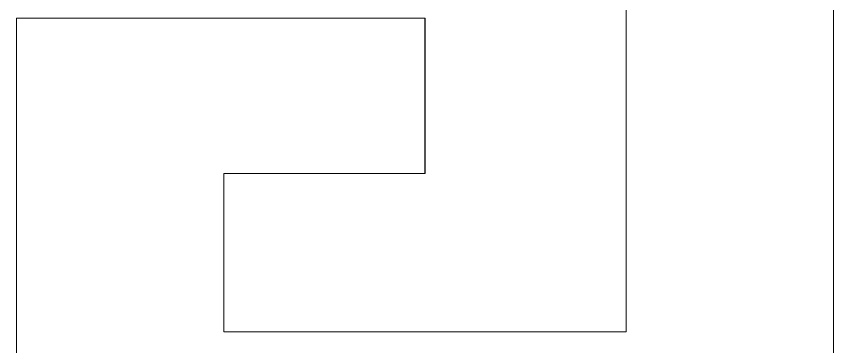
# Model space of a CAD drawing. Header units: millimetres. Extents: x -41292 to 298682, y -22072 to 33155.
# Drawn here: x 1434.9 to 1900.1, y 13746.9 to 13934.7 of the extents above; entities that cross this region are included whole.
import ezdxf

# ---------------------------------------------------------------- set-up
doc = ezdxf.new("R2010")
doc.units = ezdxf.units.MM
doc.layers.add('로고', color=7, linetype='Continuous')

# ---------------------------------------------------------------- blocks, each defined once
blk = doc.blocks.new('block 9')
at = {"layer": '로고', "lineweight": 0}
blk.add_lwpolyline([(42.434, -153.44), (42.434, -127.869), (65.818, -127.869), (65.818, -119.92), (42.434, -119.92), (34.484, -119.92), (34.484, -127.869), (34.484, -153.44), (34.484, -161.389), (42.434, -161.389), (57.869, -161.389), (65.818, -161.389), (65.818, -153.44), (65.818, -147.382), (65.818, -141.428), (57.869, -141.428), (50.151, -141.428), (50.151, -147.382), (57.869, -147.382), (57.869, -153.44), (42.434, -153.44)], dxfattribs=at)
blk = doc.blocks.new('block 6')
at = {"layer": '로고'}
blk.add_blockref('block 9', (0, 0), dxfattribs=at)
blk = doc.blocks.new('로고')
at = {"layer": '로고', "lineweight": 0}
for p, q in [((187309.12, 7132.63), (187309.12, 8127.89)), ((187499.93, 7937.11), (187499.93, 7323.41)), ((187685.13, 7611.71), (188061.15, 7611.71)), ((187685.13, 7468.81), (187685.13, 7611.71)), ((188061.15, 7611.71), (188061.15, 7132.63)), ((187870.38, 7468.81), (187685.13, 7468.81)), ((187870.38, 7323.41), (187870.38, 7468.81)), ((187499.93, 7323.41), (187870.38, 7323.41))]:
    blk.add_line(p, q, dxfattribs=at)
at = {"layer": '로고', "lineweight": 0, "xscale": 24, "yscale": 24, "zscale": 24}
blk.add_blockref('block 6', (186481.51, 11005.97), dxfattribs=at)

msp = doc.modelspace()

# ---------------------------------------------------------------- block references
at = {"xscale": -0.6186428194778273, "yscale": 0.6186428194778273, "zscale": 0.6186428194778273}
msp.add_blockref('로고', (117777.55, 9224.81), dxfattribs=at)

doc.saveas('drawing.dxf')
